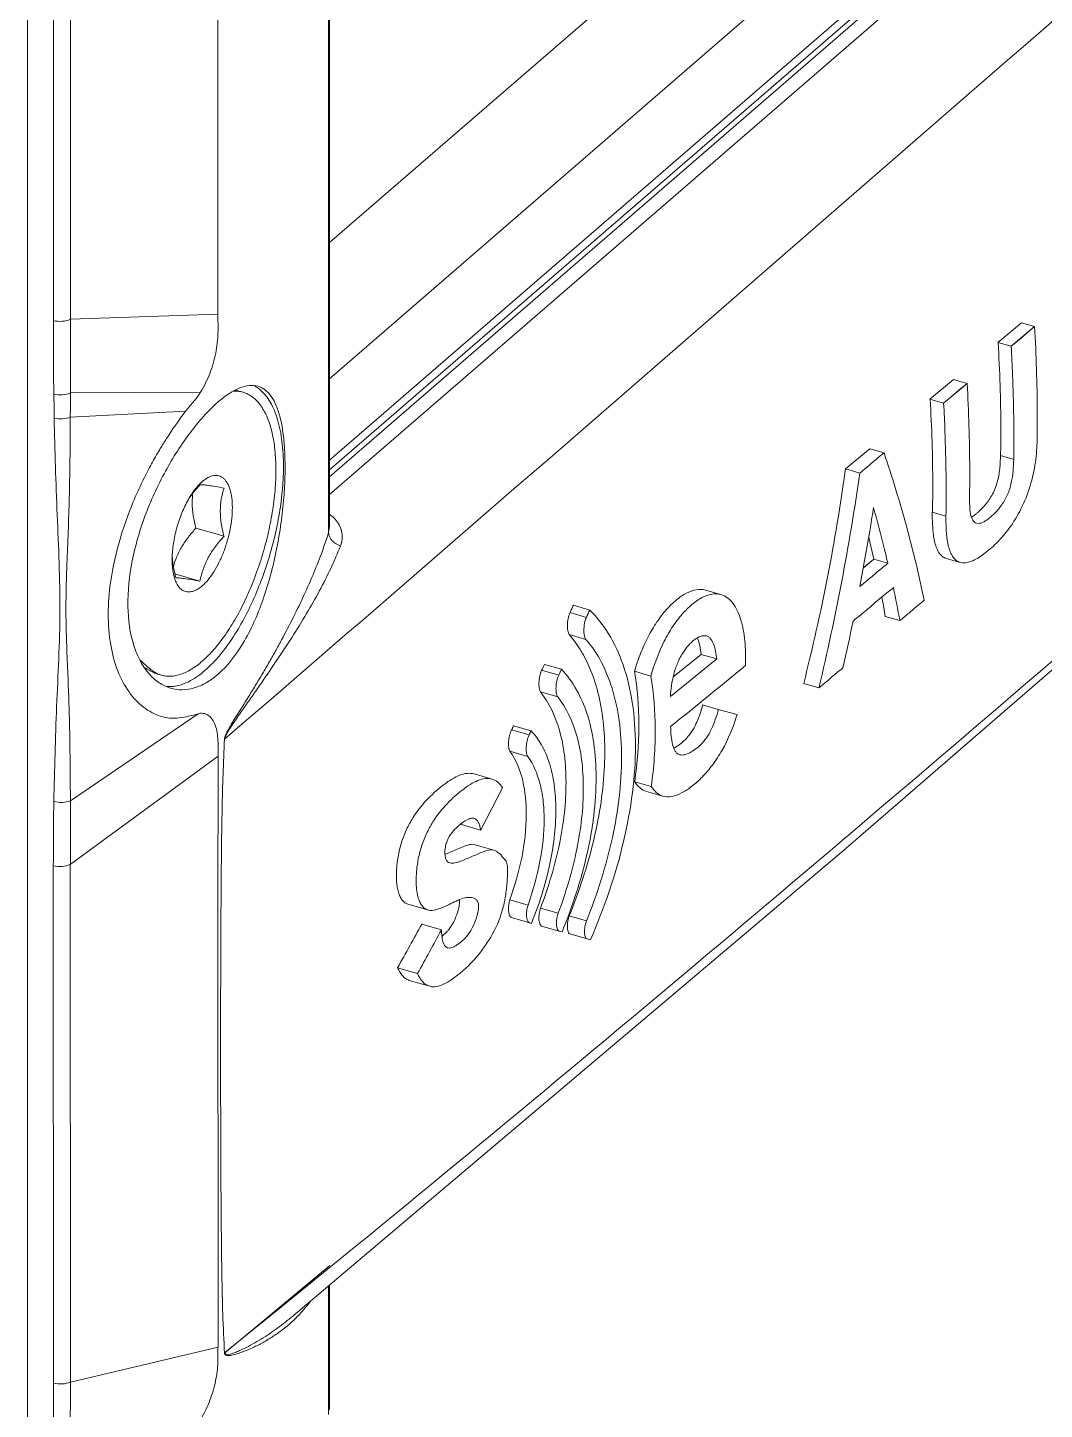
# Model space of a CAD drawing. Header units: millimetres. Extents: x 0 to 3564, y 0 to 2520.
# Drawn here: x 1932.26 to 1966.53, y 1942.42 to 1989.01 of the extents above; entities that cross this region are included whole.
import ezdxf

# ---------------------------------------------------------------- set-up
doc = ezdxf.new("R2010")
doc.units = ezdxf.units.MM
doc.layers.get('0').update_dxf_attribs({"lineweight": 13})

msp = doc.modelspace()

# ---------------------------------------------------------------- linework, layer by layer
for p, q in [((1933.127, 1979.136), (1933.126, 2070.501)), ((1933.7, 1979.179), (1933.701, 2070.544)), ((1932.259, 1934.099), (1932.259, 2070.065)), ((1938.676, 2069.657), (1938.673, 1979.356)), ((1942.406, 2064.351), (1942.405, 1971.985)), ((1942.438, 2064.53), (1942.437, 1972.196)), ((1942.437, 1977.175), (1992.305, 2020.363)), ((1994.926, 2019.886), (1942.437, 1974.428)), ((1942.437, 1974.097), (1995.168, 2019.763)), ((1994.952, 2019.348), (1942.437, 1973.868)), ((1942.437, 1973.266), (1995.484, 2019.207)), ((1942.437, 1981.763), (1985.568, 2019.116)), ((1938.673, 1979.356), (1933.7, 1979.179)), ((1933.7, 1976.695), (1933.7, 1979.179)), ((1964.968, 1978.398), (1965.761, 1979.063)), ((1965.417, 1978.268), (1966.206, 1978.935)), ((1965.761, 1979.063), (1966.206, 1978.935)), ((1964.968, 1978.398), (1965.417, 1978.269)), ((1962.676, 1976.485), (1963.474, 1977.149)), ((1963.138, 1976.352), (1963.931, 1977.017)), ((1963.474, 1977.149), (1963.931, 1977.017)), ((1933.7, 1976.695), (1938.087, 1976.718)), ((1939.522, 1976.719), (1939.392, 1976.757)), ((1933.697, 1975.881), (1937.581, 1976.075)), ((1962.676, 1976.485), (1963.138, 1976.352)), ((1959.832, 1974.134), (1960.656, 1974.813)), ((1960.656, 1974.813), (1961.131, 1974.676)), ((1965.053, 1974.581), (1965.5, 1974.452)), ((1959.832, 1974.134), (1960.313, 1973.995)), ((1938.145, 1973.706), (1938.051, 1973.618)), ((1962.757, 1972.669), (1963.218, 1972.536)), ((1938.879, 1971.862), (1937.933, 1972.135)), ((1942.437, 1972.196), (1942.405, 1971.985)), ((1960.781, 1971.087), (1960.612, 1971.816)), ((1960.431, 1970.801), (1960.781, 1971.087)), ((1960.437, 1970.799), (1960.786, 1971.086)), ((1960.781, 1971.087), (1961.256, 1970.95)), ((1963.224, 1971.116), (1963.692, 1970.981)), ((1938.067, 1970.347), (1937.224, 1970.591)), ((1955.632, 1969.896), (1955.113, 1970.046)), ((1950.656, 1969.535), (1951.211, 1969.375)), ((1961.17, 1969.157), (1961.108, 1969.525)), ((1951.095, 1969.127), (1950.543, 1969.286)), ((1961.169, 1969.157), (1961.659, 1969.016)), ((1950.517, 1968.546), (1951.08, 1968.383)), ((1955.493, 1967.727), (1953.93, 1966.453)), ((1954.019, 1967.121), (1954.964, 1967.879)), ((1954.025, 1967.12), (1954.97, 1967.878)), ((1955.493, 1967.727), (1954.964, 1967.879)), ((1936.768, 1967.178), (1936.638, 1967.215)), ((1949.585, 1967.347), (1950.162, 1967.18)), ((1950.256, 1967.375), (1949.682, 1967.541)), ((1950.162, 1967.18), (1950.256, 1967.375)), ((1953.267, 1967.149), (1952.715, 1967.308)), ((1958.423, 1966.898), (1958.933, 1966.751)), ((1949.547, 1966.614), (1950.13, 1966.446)), ((1933.699, 1962.944), (1938.004, 1965.878)), ((1955.009, 1966.177), (1955.542, 1966.024)), ((1955.542, 1966.024), (1956.175, 1965.851)), ((1948.572, 1965.333), (1949.166, 1965.162)), ((1949.233, 1965.298), (1948.636, 1965.47)), ((1933.695, 1960.794), (1938.681, 1964.444)), ((1948.513, 1964.611), (1949.118, 1964.436)), ((1947.924, 1963.668), (1947.309, 1963.846)), ((1952.723, 1963.586), (1953.283, 1963.424)), ((1948.266, 1963.384), (1947.544, 1961.985)), ((1953.125, 1963.257), (1953.676, 1963.098)), ((1933.699, 1960.792), (1933.699, 1962.944)), ((1946.889, 1962.138), (1946.884, 1962.179)), ((1946.889, 1962.138), (1947.526, 1961.954)), ((1947.544, 1961.985), (1947.526, 1961.954)), ((1947.971, 1961.28), (1947.342, 1961.462)), ((1933.128, 1943.301), (1933.124, 1960.749)), ((1933.708, 1943.342), (1933.695, 1960.794)), ((1945.079, 1959.453), (1945.746, 1959.26)), ((1948.513, 1959.599), (1949.128, 1959.422)), ((1949.527, 1959.236), (1949.547, 1959.321)), ((1949.547, 1959.321), (1950.145, 1959.148)), ((1948.567, 1959.004), (1949.178, 1958.828)), ((1948.636, 1958.985), (1948.567, 1959.004)), ((1949.246, 1958.809), (1949.177, 1958.828)), ((1950.494, 1958.977), (1950.517, 1959.062)), ((1950.517, 1959.062), (1951.1, 1958.894)), ((1946.209, 1958.591), (1945.544, 1958.783)), ((1950.179, 1958.547), (1949.585, 1958.718)), ((1950.274, 1958.52), (1950.179, 1958.547)), ((1950.537, 1958.451), (1951.118, 1958.283)), ((1951.234, 1958.251), (1951.118, 1958.283)), ((1944.73, 1957.311), (1945.405, 1957.116)), ((1945.155, 1956.875), (1945.812, 1956.686)), ((1938.672, 1955.797), (1938.672, 1955.172)), ((1938.673, 1955.798), (1938.674, 1955.117)), ((1938.764, 1955.676), (1938.765, 1955.797)), ((1938.764, 1955.117), (1938.764, 1955.676)), ((1938.765, 1955.117), (1938.765, 1955.797)), ((1938.672, 1955.172), (1938.673, 1955.116)), ((1942.45, 1947.271), (1938.899, 1944.319)), ((1942.485, 1947.237), (1940.832, 1945.89)), ((1942.405, 1942.242), (1942.405, 1946.587)), ((1942.437, 1946.614), (1942.437, 1942.42)), ((1940.832, 1945.89), (1939.55, 1944.849)), ((1941.139, 1945.517), (1941.139, 1945.516)), ((1939.55, 1944.849), (1938.899, 1944.323)), ((1938.678, 1944.52), (1933.708, 1943.342)), ((1933.696, 1940.633), (1933.701, 1943.345))]:
    msp.add_line(p, q)
for points in [[(1941.139, 1945.516), (1959.764, 1961.263), (1983.18, 1981.539)], [(1965.417, 1978.268), (1965.683, 1978.49), (1965.941, 1978.713), (1966.206, 1978.935)], [(1963.138, 1976.352), (1963.406, 1976.573), (1963.664, 1976.797), (1963.931, 1977.017)]]:
    msp.add_lwpolyline(points)
for centre, radius, start, end in [((1712.398, 1977.054), 221.302, 359.69628, 359.90705), ((1939.261, 1975.815), 0.941, 73.9237, 82.0258), ((1949.243, 1967.31), 14.593, 149.0273, 150.0021), ((1949.144, 1967.366), 14.479, 149.9978, 152.2207), ((1948.433, 1967.732), 13.679, 152.1863, 155.6434), ((1940.182, 1972.984), 2.375, 171.7871, 180.0186), ((1926.901, 1974.29), 14.038, 355.456, 356.8494), ((1940.407, 1971.563), 3.135, 147.8011, 149.3992), ((1940.396, 1971.287), 3.273, 143.6375, 145.2029), ((1930.393, 1974.371), 10.496, 352.2728, 353.4771), ((2042.286, 1967.017), 108.774, 177.73616, 178.02341), ((1940.335, 1971.068), 3.205, 177.996, 179.9756), ((1939.826, 1971.315), 2.696, 182.7691, 185.1945), ((1939.921, 1971.323), 2.791, 185.1885, 185.7299), ((1921, 1961.681), 41.316, 10.2261, 11.7986), ((1945.755, 1966.861), 15.583, 9.845, 10.9197), ((1828.409, 2026.953), 135.63, 334.76395, 334.87953), ((1885.287, 1984.375), 76.362, 347.17295, 348.38505), ((1937.028, 1968.08), 0.938, 245.8876, 253.8828), ((1416.732, 2626.46), 851.78, 309.100541, 309.3194), ((1901.648, 1988.994), 53.158, 333.3639, 333.5276), ((1953.296, 1966.134), 1.601, 305.4505, 312.8928), ((1953.314, 1966.112), 1.573, 312.9416, 320.6883), ((2547.415, 1955.611), 608.65, 179.668935, 179.801614), ((1665.263, 2110.771), 319.514, 331.25558, 331.55684), ((2767.837, 1954.849), 829.073, 179.801694, 179.934502), ((1937.935, 1948.938), 4.813, 316.4678, 322.9949)]:
    msp.add_arc(centre, radius, start, end)
for points, knots in [([(1938.897, 1965.019), (1949.971, 1974.561), (1971.734, 1993.592), (1993.679, 2012.412), (2004.458, 2021.797)], [0, 0, 0, 0, 0.505642, 1, 1, 1, 1]), ([(1995.702, 1993.083), (1991.349, 1989.142), (1982.588, 1981.338), (1969.33, 1969.799), (1955.993, 1958.399), (1947.008, 1950.93), (1942.485, 1947.237)], [0, 0, 0, 0, 0.250755, 0.501046, 0.750609, 1, 1, 1, 1]), ([(1995.201, 1990.119), (1995.201, 1987.961), (1995.025, 1983.53), (1994.294, 1976.781), (1993.099, 1969.853), (1991.463, 1962.868), (1989.414, 1955.951), (1986.989, 1949.227), (1984.23, 1942.814), (1981.189, 1936.827), (1977.918, 1931.371), (1974.476, 1926.544), (1970.923, 1922.427), (1967.318, 1919.092), (1963.715, 1916.595), (1960.167, 1914.981), (1957.226, 1914.408), (1955.015, 1914.467), (1953.965, 1914.658), (1953.457, 1914.791)], [0, 0, 0, 0, 0.069479, 0.142599, 0.218345, 0.295649, 0.373382, 0.450412, 0.525621, 0.597945, 0.66641, 0.73017, 0.788559, 0.84115, 0.887857, 0.929064, 0.965806, 0.983089, 1, 1, 1, 1]), ([(1997.729, 1989.812), (1997.717, 1986.823), (1997.366, 1980.662), (1996.008, 1971.311), (1993.84, 1961.796), (1990.929, 1952.418), (1987.368, 1943.472), (1983.269, 1935.241), (1979.423, 1929.042), (1976.162, 1924.676), (1973.728, 1921.813), (1971.265, 1919.303), (1968.79, 1917.166), (1966.323, 1915.419), (1963.881, 1914.075), (1961.482, 1913.148), (1959.14, 1912.648), (1956.877, 1912.585), (1954.714, 1912.967), (1952.679, 1913.791), (1950.796, 1915.046), (1949.079, 1916.712), (1947.541, 1918.771), (1946.188, 1921.205), (1945.03, 1923.994), (1944.073, 1927.117), (1943.59, 1929.326), (1943.38, 1930.478)], [0, 0, 0, 0, 0.076465, 0.157645, 0.241524, 0.325929, 0.408671, 0.487642, 0.560938, 0.594967, 0.627031, 0.657019, 0.684869, 0.710582, 0.734236, 0.756007, 0.776187, 0.795201, 0.813591, 0.831977, 0.850979, 0.871144, 0.892894, 0.916525, 0.942214, 0.97004, 1, 1, 1, 1]), ([(1953.46, 1914.787), (1953.965, 1914.642), (1955.009, 1914.427), (1957.209, 1914.318), (1960.144, 1914.83), (1963.693, 1916.38), (1967.298, 1918.819), (1970.91, 1922.102), (1974.474, 1926.173), (1977.93, 1930.962), (1981.219, 1936.387), (1984.281, 1942.352), (1987.063, 1948.751), (1989.513, 1955.469), (1991.589, 1962.388), (1993.253, 1969.382), (1994.475, 1976.328), (1995.233, 1983.099), (1995.427, 1987.548), (1995.436, 1989.717)], [0, 0, 0, 0, 0.016924, 0.034174, 0.070738, 0.111676, 0.158085, 0.210392, 0.268537, 0.332113, 0.400462, 0.472745, 0.547989, 0.62513, 0.703046, 0.780599, 0.856652, 0.930128, 1, 1, 1, 1]), ([(1938.087, 1976.718), (1938.21, 1976.913), (1938.418, 1977.343), (1938.615, 1978.022), (1938.689, 1978.705), (1938.674, 1979.145), (1938.674, 1979.356)], [0, 0, 0, 0, 0.253033, 0.518637, 0.769341, 1, 1, 1, 1]), ([(1933.125, 1979.136), (1933.223, 1979.111), (1933.42, 1979.098), (1933.615, 1979.138), (1933.7, 1979.179)], [0, 0, 0, 0, 0.517437, 1, 1, 1, 1]), ([(1933.141, 1976.653), (1933.137, 1976.86), (1933.127, 1977.688), (1933.125, 1978.516), (1933.125, 1979.136)], [0, 0, 0, 0, 0.250519, 1, 1, 1, 1]), ([(1966.289, 1975.118), (1966.293, 1975.434), (1966.3, 1976.706), (1966.26, 1977.979), (1966.206, 1978.935)], [0, 0, 0, 0, 0.247984, 1, 1, 1, 1]), ([(1965.058, 1974.579), (1965.064, 1974.894), (1965.076, 1976.167), (1965.034, 1977.441), (1964.974, 1978.397)], [0, 0, 0, 0, 0.247656, 1, 1, 1, 1]), ([(1965.417, 1978.269), (1965.435, 1977.948), (1965.496, 1976.677), (1965.513, 1975.404), (1965.5, 1974.452)], [0, 0, 0, 0, 0.252117, 1, 1, 1, 1]), ([(1964.012, 1973.201), (1964.017, 1973.517), (1964.023, 1974.789), (1963.984, 1976.062), (1963.931, 1977.018)], [0, 0, 0, 0, 0.24803, 1, 1, 1, 1]), ([(1933.152, 1975.846), (1933.151, 1975.913), (1933.147, 1976.047), (1933.15, 1976.249), (1933.148, 1976.451), (1933.139, 1976.586), (1933.138, 1976.653)], [0, 0, 0, 0, 0.250042, 0.498825, 0.74863, 1, 1, 1, 1]), ([(1933.141, 1976.653), (1933.235, 1976.63), (1933.427, 1976.618), (1933.616, 1976.657), (1933.7, 1976.695)], [0, 0, 0, 0, 0.513677, 1, 1, 1, 1]), ([(1937.581, 1976.075), (1937.663, 1976.182), (1937.844, 1976.386), (1938.013, 1976.601), (1938.087, 1976.718)], [0, 0, 0, 0, 0.494306, 1, 1, 1, 1]), ([(1938.145, 1967.649), (1938.286, 1967.771), (1938.563, 1968.054), (1938.944, 1968.551), (1939.305, 1969.132), (1939.638, 1969.783), (1939.933, 1970.489), (1940.184, 1971.231), (1940.384, 1971.991), (1940.529, 1972.749), (1940.614, 1973.488), (1940.637, 1974.188), (1940.599, 1974.832), (1940.5, 1975.404), (1940.342, 1975.892), (1940.156, 1976.231), (1939.979, 1976.442), (1939.838, 1976.566), (1939.686, 1976.661), (1939.577, 1976.703), (1939.522, 1976.719)], [0, 0, 0, 0, 0.055389, 0.117513, 0.185555, 0.258364, 0.334558, 0.412611, 0.49092, 0.567871, 0.641906, 0.711591, 0.77569, 0.833268, 0.883821, 0.927483, 0.94707, 0.965448, 0.982953, 1, 1, 1, 1]), ([(1940.027, 1976.922), (1939.933, 1976.949), (1939.719, 1976.963), (1939.385, 1976.868), (1939.028, 1976.671), (1938.795, 1976.49), (1938.675, 1976.386)], [0, 0, 0, 0, 0.193042, 0.415759, 0.683355, 1, 1, 1, 1]), ([(1939.392, 1976.747), (1939.325, 1976.756), (1939.255, 1976.759), (1939.186, 1976.754), (1939.185, 1976.754)], [0, 0, 0, 0, 0.2256042, 0.229394, 0.229394, 0.229394, 0.229394]), ([(1939.905, 1976.933), (1939.922, 1976.923), (1939.994, 1976.882), (1940.06, 1976.833), (1940.107, 1976.792)], [0, 0, 0, 0, 0.244986, 1, 1, 1, 1]), ([(1940.918, 1973.519), (1940.942, 1973.949), (1940.949, 1974.569), (1940.875, 1975.35), (1940.787, 1975.836), (1940.661, 1976.244), (1940.496, 1976.569), (1940.288, 1976.805), (1940.114, 1976.897), (1940.027, 1976.922)], [0, 0, 0, 0, 0.348889, 0.500493, 0.634048, 0.748625, 0.845063, 0.926571, 1, 1, 1, 1]), ([(1940.107, 1976.792), (1940.24, 1976.677), (1940.478, 1976.363), (1940.713, 1975.769), (1940.855, 1975.036), (1940.883, 1974.503), (1940.883, 1974.219)], [0, 0, 0, 0, 0.190928, 0.419831, 0.690629, 1, 1, 1, 1]), ([(1938.675, 1976.386), (1938.523, 1976.254), (1938.218, 1975.952), (1937.614, 1975.228), (1936.905, 1974.132), (1936.212, 1972.653), (1935.745, 1971.084), (1935.581, 1969.57), (1935.729, 1968.413), (1936.033, 1967.663), (1936.322, 1967.229), (1936.674, 1966.909), (1936.948, 1966.778), (1937.087, 1966.738)], [0, 0, 0, 0, 0.054654, 0.116543, 0.25651, 0.408306, 0.559667, 0.699644, 0.820195, 0.872192, 0.918792, 0.960861, 1, 1, 1, 1]), ([(1936.731, 1974.82), (1936.799, 1974.933), (1937.065, 1975.362), (1937.353, 1975.778), (1937.581, 1976.075)], [0, 0, 0, 0, 0.259348, 1, 1, 1, 1]), ([(1962.763, 1972.667), (1962.769, 1972.983), (1962.78, 1974.255), (1962.74, 1975.528), (1962.682, 1976.484)], [0, 0, 0, 0, 0.247754, 1, 1, 1, 1]), ([(1963.138, 1976.352), (1963.156, 1976.032), (1963.215, 1974.761), (1963.231, 1973.488), (1963.218, 1972.536)], [0, 0, 0, 0, 0.252061, 1, 1, 1, 1]), ([(1933.143, 1962.917), (1933.164, 1963.987), (1933.221, 1966.125), (1933.403, 1969.348), (1933.247, 1972.588), (1933.175, 1974.759), (1933.152, 1975.846)], [0, 0, 0, 0, 0.248199, 0.496083, 0.747923, 1, 1, 1, 1]), ([(1933.156, 1975.845), (1933.247, 1975.823), (1933.432, 1975.812), (1933.615, 1975.847), (1933.697, 1975.881)], [0, 0, 0, 0, 0.51182, 1, 1, 1, 1]), ([(1933.597, 1971.314), (1933.612, 1971.695), (1933.644, 1972.457), (1933.684, 1973.979), (1933.693, 1975.121), (1933.697, 1975.881)], [0, 0, 0, 0, 0.250283, 0.500895, 1, 1, 1, 1]), ([(1966.289, 1975.118), (1966.285, 1974.865), (1966.247, 1974.337), (1966.072, 1973.548), (1965.777, 1972.793), (1965.384, 1972.147), (1964.949, 1971.642), (1964.576, 1971.315), (1964.284, 1971.117), (1964.03, 1970.987), (1963.813, 1970.946), (1963.692, 1970.981)], [0, 0, 0, 0, 0.144121, 0.300103, 0.458536, 0.603367, 0.72832, 0.836456, 0.884738, 0.928278, 1, 1, 1, 1]), ([(1960.313, 1973.995), (1960.382, 1974.052), (1960.504, 1974.148), (1960.673, 1974.291), (1960.871, 1974.468), (1961.029, 1974.59), (1961.131, 1974.676)], [0, 0, 0, 0, 0.252038, 0.438543, 0.623127, 1, 1, 1, 1]), ([(1961.131, 1974.676), (1961.407, 1973.847), (1961.91, 1972.203), (1962.312, 1970.532), (1962.486, 1969.706)], [0, 0, 0, 0, 0.508788, 1, 1, 1, 1]), ([(1940.883, 1974.219), (1940.883, 1974.135), (1940.878, 1973.787), (1940.851, 1973.441), (1940.821, 1973.179)], [0, 0, 0, 0, 0.241217, 1, 1, 1, 1]), ([(1964.252, 1972.306), (1964.282, 1972.297), (1964.35, 1972.293), (1964.453, 1972.324), (1964.559, 1972.383), (1964.706, 1972.494), (1964.896, 1972.668), (1965.117, 1972.932), (1965.311, 1973.269), (1965.428, 1973.663), (1965.485, 1974.063), (1965.498, 1974.325), (1965.5, 1974.452)], [0, 0, 0, 0, 0.034637, 0.07363, 0.118514, 0.168485, 0.278857, 0.404362, 0.550487, 0.708453, 0.858915, 1, 1, 1, 1]), ([(1964.517, 1972.892), (1964.608, 1972.998), (1964.737, 1973.176), (1964.87, 1973.447), (1964.946, 1973.676), (1964.998, 1973.91), (1965.032, 1974.139), (1965.051, 1974.362), (1965.051, 1974.509), (1965.053, 1974.581)], [0, 0, 0, 0, 0.230809, 0.36179, 0.497358, 0.630103, 0.757695, 0.880683, 1, 1, 1, 1]), ([(1939.16, 1972.828), (1939.16, 1972.936), (1939.149, 1973.141), (1939.094, 1973.421), (1939.016, 1973.619), (1938.933, 1973.743), (1938.866, 1973.814), (1938.791, 1973.867), (1938.709, 1973.902), (1938.622, 1973.917), (1938.53, 1973.912), (1938.436, 1973.888), (1938.3, 1973.828), (1938.205, 1973.759), (1938.145, 1973.706)], [0, 0, 0, 0, 0.176286, 0.330449, 0.460858, 0.517768, 0.569981, 0.618683, 0.665488, 0.712273, 0.760915, 0.81303, 0.86984, 1, 1, 1, 1]), ([(1958.423, 1966.898), (1958.717, 1968.088), (1959.263, 1970.486), (1959.659, 1972.914), (1959.832, 1974.134)], [0, 0, 0, 0, 0.498625, 1, 1, 1, 1]), ([(1958.933, 1966.751), (1959.218, 1967.944), (1959.732, 1970.35), (1960.139, 1972.775), (1960.313, 1973.995)], [0, 0, 0, 0, 0.498856, 1, 1, 1, 1]), ([(1935.052, 1970.304), (1935.125, 1970.825), (1935.367, 1971.873), (1935.747, 1972.877), (1935.971, 1973.373)], [0, 0, 0, 0, 0.491388, 1, 1, 1, 1]), ([(1938.051, 1973.618), (1937.997, 1973.563), (1937.892, 1973.439), (1937.8, 1973.305), (1937.754, 1973.233)], [0, 0, 0, 0, 0.475902, 1, 1, 1, 1]), ([(1938.067, 1973.595), (1938.04, 1973.565), (1937.933, 1973.447), (1937.832, 1973.324), (1937.761, 1973.228)], [0, 0, 0, 0, 0.251913, 1, 1, 1, 1]), ([(1938.879, 1973.486), (1938.782, 1973.505), (1938.605, 1973.537), (1938.371, 1973.575), (1938.198, 1973.595), (1938.104, 1973.598), (1938.067, 1973.595)], [0, 0, 0, 0, 0.362375, 0.657213, 0.867114, 1, 1, 1, 1]), ([(1938.879, 1973.486), (1938.841, 1973.363), (1938.776, 1973.108), (1938.754, 1972.844), (1938.754, 1972.71)], [0, 0, 0, 0, 0.489925, 1, 1, 1, 1]), ([(1937.709, 1973.159), (1937.623, 1973.014), (1937.469, 1972.703), (1937.294, 1972.208), (1937.176, 1971.695), (1937.138, 1971.349), (1937.132, 1971.18)], [0, 0, 0, 0, 0.242183, 0.499273, 0.75672, 1, 1, 1, 1]), ([(1937.808, 1972.983), (1937.808, 1972.843), (1937.833, 1972.556), (1937.896, 1972.276), (1937.933, 1972.135)], [0, 0, 0, 0, 0.490548, 1, 1, 1, 1]), ([(1938.145, 1970.191), (1938.217, 1970.253), (1938.357, 1970.402), (1938.544, 1970.667), (1938.717, 1970.98), (1938.869, 1971.329), (1938.994, 1971.701), (1939.087, 1972.083), (1939.145, 1972.459), (1939.16, 1972.707), (1939.16, 1972.828)], [0, 0, 0, 0, 0.09859, 0.211371, 0.335842, 0.468575, 0.605586, 0.742619, 0.875421, 1, 1, 1, 1]), ([(1940.794, 1972.96), (1940.717, 1972.395), (1940.476, 1971.276), (1939.905, 1969.711), (1939.272, 1968.543), (1938.692, 1967.78), (1938.388, 1967.467), (1938.233, 1967.334)], [0, 0, 0, 0, 0.271935, 0.543862, 0.792662, 0.902454, 1, 1, 1, 1]), ([(1938.675, 1967.206), (1939.012, 1967.498), (1939.615, 1968.3), (1940.247, 1969.748), (1940.685, 1971.416), (1940.849, 1972.589), (1940.895, 1973.178)], [0, 0, 0, 0, 0.206076, 0.454189, 0.727184, 1, 1, 1, 1]), ([(1960.776, 1972.832), (1960.741, 1972.609), (1960.6, 1971.719), (1960.441, 1970.832), (1960.315, 1970.169)], [0, 0, 0, 0, 0.250378, 1, 1, 1, 1]), ([(1961.256, 1970.95), (1961.22, 1971.106), (1961.07, 1971.736), (1960.906, 1972.363), (1960.776, 1972.832)], [0, 0, 0, 0, 0.247727, 1, 1, 1, 1]), ([(1964.012, 1973.201), (1964.011, 1973.099), (1964.012, 1972.903), (1964.032, 1972.666), (1964.073, 1972.503), (1964.115, 1972.407), (1964.176, 1972.338), (1964.227, 1972.313), (1964.252, 1972.306)], [0, 0, 0, 0, 0.315036, 0.600503, 0.724285, 0.83021, 0.919402, 1, 1, 1, 1]), ([(1964.215, 1972.601), (1964.24, 1972.621), (1964.347, 1972.712), (1964.446, 1972.812), (1964.517, 1972.892)], [0, 0, 0, 0, 0.234992, 1, 1, 1, 1]), ([(1938.754, 1972.71), (1938.754, 1972.57), (1938.779, 1972.283), (1938.842, 1972.003), (1938.879, 1971.862)], [0, 0, 0, 0, 0.49054, 1, 1, 1, 1]), ([(1942.438, 1972.602), (1942.459, 1972.586), (1942.538, 1972.524), (1942.611, 1972.453), (1942.659, 1972.395)], [0, 0, 0, 0, 0.260764, 1, 1, 1, 1]), ([(1942.659, 1972.395), (1942.757, 1972.277), (1942.898, 1971.995), (1942.862, 1971.679), (1942.807, 1971.544)], [0, 0, 0, 0, 0.512534, 1, 1, 1, 1]), ([(1963.224, 1971.116), (1963.179, 1971.129), (1963.089, 1971.174), (1962.983, 1971.293), (1962.901, 1971.452), (1962.838, 1971.647), (1962.795, 1971.871), (1962.763, 1972.215), (1962.754, 1972.484), (1962.757, 1972.669)], [0, 0, 0, 0, 0.081705, 0.171461, 0.27508, 0.394236, 0.5284, 0.675702, 1, 1, 1, 1]), ([(1963.692, 1970.981), (1963.647, 1970.994), (1963.557, 1971.039), (1963.449, 1971.159), (1963.365, 1971.318), (1963.274, 1971.593), (1963.221, 1972.006), (1963.216, 1972.352), (1963.218, 1972.536)], [0, 0, 0, 0, 0.082161, 0.172431, 0.276488, 0.395872, 0.677288, 1, 1, 1, 1]), ([(1964.079, 1972.504), (1964.09, 1972.511), (1964.137, 1972.541), (1964.182, 1972.574), (1964.215, 1972.601)], [0, 0, 0, 0, 0.239317, 1, 1, 1, 1]), ([(1937.933, 1972.135), (1937.844, 1972.039), (1937.673, 1971.841), (1937.453, 1971.522), (1937.283, 1971.185), (1937.204, 1970.95), (1937.172, 1970.832)], [0, 0, 0, 0, 0.259382, 0.513344, 0.760181, 1, 1, 1, 1]), ([(1938.067, 1970.347), (1938.096, 1970.483), (1938.149, 1970.686), (1938.251, 1970.949), (1938.378, 1971.211), (1938.581, 1971.523), (1938.776, 1971.751), (1938.879, 1971.862)], [0, 0, 0, 0, 0.238591, 0.360572, 0.484671, 0.738997, 1, 1, 1, 1]), ([(1942.405, 1971.985), (1942.388, 1971.932), (1942.318, 1971.716), (1942.243, 1971.503), (1942.184, 1971.342)], [0, 0, 0, 0, 0.245476, 1, 1, 1, 1]), ([(1942.405, 1971.985), (1942.407, 1971.881), (1942.512, 1971.673), (1942.705, 1971.571), (1942.807, 1971.544)], [0, 0, 0, 0, 0.497601, 1, 1, 1, 1]), ([(1942.807, 1971.544), (1942.708, 1971.292), (1942.487, 1970.78), (1942.102, 1970.017), (1941.659, 1969.239), (1941.169, 1968.448), (1940.731, 1967.783), (1940.364, 1967.242), (1940.078, 1966.828), (1939.835, 1966.48), (1939.637, 1966.197), (1939.485, 1965.981), (1939.332, 1965.762), (1939.204, 1965.576), (1939.102, 1965.422), (1939.025, 1965.3), (1938.962, 1965.192), (1938.918, 1965.097), (1938.9, 1965.044), (1938.897, 1965.016)], [0, 0, 0, 0, 0.10664, 0.218885, 0.336273, 0.458286, 0.584621, 0.649409, 0.715327, 0.782471, 0.816561, 0.851056, 0.886049, 0.921745, 0.940007, 0.958738, 0.978333, 0.988986, 1, 1, 1, 1]), ([(1937.13, 1971.07), (1937.13, 1970.955), (1937.142, 1970.742), (1937.185, 1970.531), (1937.215, 1970.437)], [0, 0, 0, 0, 0.535787, 1, 1, 1, 1]), ([(1937.255, 1970.456), (1937.242, 1970.505), (1937.194, 1970.699), (1937.158, 1970.896), (1937.143, 1971.044)], [0, 0, 0, 0, 0.254105, 1, 1, 1, 1]), ([(1938.897, 1965.016), (1938.895, 1965.065), (1938.931, 1965.158), (1938.992, 1965.284), (1939.058, 1965.402), (1939.146, 1965.552), (1939.257, 1965.733), (1939.39, 1965.946), (1939.521, 1966.155), (1939.692, 1966.43), (1939.901, 1966.77), (1940.145, 1967.175), (1940.379, 1967.575), (1940.604, 1967.972), (1940.889, 1968.492), (1941.222, 1969.13), (1941.584, 1969.884), (1941.906, 1970.618), (1942.097, 1971.103), (1942.184, 1971.342)], [0, 0, 0, 0, 0.020492, 0.040226, 0.059057, 0.077384, 0.113152, 0.148182, 0.182708, 0.216837, 0.284102, 0.350187, 0.41516, 0.479034, 0.541797, 0.663865, 0.781094, 0.893215, 1, 1, 1, 1]), ([(1960.315, 1970.169), (1960.394, 1970.234), (1960.535, 1970.344), (1960.729, 1970.508), (1960.956, 1970.712), (1961.138, 1970.852), (1961.256, 1970.95)], [0, 0, 0, 0, 0.252112, 0.438587, 0.623046, 1, 1, 1, 1]), ([(1933.699, 1962.944), (1933.697, 1963.592), (1933.69, 1964.561), (1933.665, 1965.852), (1933.619, 1967.149), (1933.555, 1968.454), (1933.546, 1969.772), (1933.565, 1970.436), (1933.577, 1970.769)], [0, 0, 0, 0, 0.248111, 0.371538, 0.495066, 0.745367, 0.872239, 1, 1, 1, 1]), ([(1937.255, 1970.456), (1937.292, 1970.459), (1937.386, 1970.456), (1937.559, 1970.436), (1937.793, 1970.398), (1937.97, 1970.366), (1938.067, 1970.347)], [0, 0, 0, 0, 0.132885, 0.342787, 0.637625, 1, 1, 1, 1]), ([(1938.004, 1965.878), (1937.898, 1965.849), (1937.688, 1965.79), (1937.369, 1965.725), (1937.046, 1965.718), (1936.734, 1965.787), (1936.437, 1965.913), (1936.055, 1966.161), (1935.63, 1966.618), (1935.256, 1967.342), (1934.938, 1968.582), (1934.955, 1969.609), (1935.052, 1970.304)], [0, 0, 0, 0, 0.050778, 0.101473, 0.150737, 0.199342, 0.248672, 0.299702, 0.409482, 0.533551, 0.674157, 1, 1, 1, 1]), ([(1937.215, 1970.437), (1937.234, 1970.38), (1937.276, 1970.276), (1937.362, 1970.142), (1937.466, 1970.045), (1937.588, 1969.989), (1937.722, 1969.978), (1937.863, 1970.01), (1938.008, 1970.082), (1938.099, 1970.151), (1938.145, 1970.191)], [0, 0, 0, 0, 0.147639, 0.276665, 0.390709, 0.496421, 0.602751, 0.718439, 0.849813, 1, 1, 1, 1]), ([(1952.715, 1967.308), (1952.774, 1967.513), (1952.912, 1967.91), (1953.166, 1968.467), (1953.453, 1968.964), (1953.771, 1969.381), (1954.105, 1969.71), (1954.442, 1969.948), (1954.782, 1970.08), (1955.013, 1970.075), (1955.114, 1970.046)], [0, 0, 0, 0, 0.163788, 0.322366, 0.470204, 0.604208, 0.723979, 0.829147, 0.919833, 1, 1, 1, 1]), ([(1961.443, 1970.129), (1961.329, 1970.034), (1961.125, 1969.875), (1960.845, 1969.639), (1960.517, 1969.345), (1960.256, 1969.143), (1960.085, 1969.001)], [0, 0, 0, 0, 0.252057, 0.438601, 0.62308, 1, 1, 1, 1]), ([(1950.543, 1969.286), (1950.552, 1969.307), (1950.572, 1969.348), (1950.603, 1969.409), (1950.631, 1969.472), (1950.646, 1969.514), (1950.656, 1969.535)], [0, 0, 0, 0, 0.250866, 0.502382, 0.7517, 1, 1, 1, 1]), ([(1953.267, 1967.149), (1953.382, 1967.551), (1953.598, 1968.127), (1953.989, 1968.809), (1954.302, 1969.227), (1954.633, 1969.557), (1954.967, 1969.796), (1955.303, 1969.931), (1955.533, 1969.925), (1955.632, 1969.896)], [0, 0, 0, 0, 0.322649, 0.470817, 0.605251, 0.724832, 0.82995, 0.920336, 1, 1, 1, 1]), ([(1955.632, 1969.896), (1955.707, 1969.874), (1955.858, 1969.798), (1956.042, 1969.609), (1956.19, 1969.357), (1956.35, 1968.935), (1956.459, 1968.306), (1956.467, 1967.78), (1956.456, 1967.501)], [0, 0, 0, 0, 0.088014, 0.183896, 0.291789, 0.412487, 0.687861, 1, 1, 1, 1]), ([(1962.485, 1969.706), (1962.416, 1969.648), (1962.293, 1969.55), (1962.122, 1969.406), (1961.922, 1969.227), (1961.763, 1969.103), (1961.659, 1969.016)], [0, 0, 0, 0, 0.251806, 0.438454, 0.623326, 1, 1, 1, 1]), ([(1950.517, 1968.546), (1950.503, 1968.562), (1950.487, 1968.611), (1950.464, 1968.686), (1950.456, 1968.778), (1950.454, 1968.911), (1950.473, 1969.085), (1950.512, 1969.222), (1950.543, 1969.286)], [0, 0, 0, 0, 0.084551, 0.19335, 0.314016, 0.443811, 0.720243, 1, 1, 1, 1]), ([(1951.095, 1969.127), (1951.083, 1969.102), (1951.043, 1968.998), (1951.023, 1968.886), (1951.016, 1968.802)], [0, 0, 0, 0, 0.244723, 1, 1, 1, 1]), ([(1951.211, 1969.375), (1951.455, 1969.136), (1951.904, 1968.554), (1952.388, 1967.489), (1952.687, 1966.211), (1952.782, 1964.76), (1952.676, 1963.185), (1952.262, 1960.965), (1951.694, 1959.322), (1951.234, 1958.251)], [0, 0, 0, 0, 0.087551, 0.186202, 0.297676, 0.422085, 0.557467, 0.701223, 1, 1, 1, 1]), ([(1951.016, 1968.802), (1951.009, 1968.722), (1951.008, 1968.605), (1951.035, 1968.465), (1951.061, 1968.405), (1951.08, 1968.383)], [0, 0, 0, 0, 0.559178, 0.801712, 1, 1, 1, 1]), ([(1950.993, 1967.862), (1950.958, 1967.925), (1950.817, 1968.165), (1950.652, 1968.391), (1950.517, 1968.546)], [0, 0, 0, 0, 0.260504, 1, 1, 1, 1]), ([(1951.099, 1958.894), (1951.462, 1959.805), (1952.04, 1961.617), (1952.335, 1963.921), (1952.232, 1965.619), (1951.943, 1966.992), (1951.488, 1967.915), (1951.08, 1968.383)], [0, 0, 0, 0, 0.297487, 0.574568, 0.699024, 0.81144, 1, 1, 1, 1]), ([(1955.147, 1968.5), (1955.012, 1968.539), (1954.762, 1968.415), (1954.523, 1968.177), (1954.326, 1967.908), (1954.157, 1967.582), (1954.031, 1967.214), (1953.954, 1966.833), (1953.932, 1966.578), (1953.93, 1966.453)], [0, 0, 0, 0, 0.163244, 0.274198, 0.403069, 0.547438, 0.701563, 0.855127, 1, 1, 1, 1]), ([(1954.965, 1967.879), (1954.951, 1967.978), (1954.928, 1968.168), (1954.871, 1968.352), (1954.833, 1968.435)], [0, 0, 0, 0, 0.524368, 1, 1, 1, 1]), ([(1955.493, 1967.727), (1955.481, 1967.814), (1955.454, 1967.981), (1955.402, 1968.18), (1955.342, 1968.319), (1955.29, 1968.403), (1955.225, 1968.468), (1955.173, 1968.493), (1955.147, 1968.5)], [0, 0, 0, 0, 0.298287, 0.572468, 0.69606, 0.808038, 0.907889, 1, 1, 1, 1]), ([(1936.038, 1967.694), (1936.131, 1967.613), (1936.223, 1967.532), (1936.316, 1967.452), (1936.336, 1967.434), (1936.357, 1967.416), (1936.378, 1967.398), (1936.383, 1967.393), (1936.389, 1967.388), (1936.395, 1967.383), (1936.414, 1967.366), (1936.491, 1967.304), (1936.577, 1967.253), (1936.645, 1967.223), (1936.646, 1967.222), (1936.648, 1967.222), (1936.649, 1967.221)], [-1.590172, -1.590172, -1.590172, -1.590172, -0.352048, -0.352048, -0.352048, -0.075454, -0.075454, -0.075454, 0, 0, 0, 0.257186, 1, 1, 1, 1.015978, 1.015978, 1.015978, 1.015978]), ([(1950.517, 1959.062), (1950.838, 1959.867), (1951.377, 1961.473), (1951.712, 1963.525), (1951.724, 1965.078), (1951.581, 1966.403), (1951.287, 1967.334), (1950.993, 1967.862)], [0, 0, 0, 0, 0.286923, 0.558936, 0.684194, 0.800024, 1, 1, 1, 1]), ([(1936.638, 1967.215), (1936.621, 1967.22), (1936.552, 1967.243), (1936.485, 1967.273), (1936.438, 1967.299), (1936.435, 1967.301), (1936.432, 1967.303), (1936.429, 1967.305), (1936.417, 1967.311), (1936.405, 1967.318), (1936.393, 1967.325), (1936.324, 1967.364), (1936.255, 1967.403), (1936.186, 1967.442)], [0, 0, 0, 0, 0.248517, 1, 1, 1, 1.048294, 1.048294, 1.048294, 1.237527, 1.237527, 1.237527, 2.328417, 2.328417, 2.328417, 2.328417]), ([(1936.768, 1967.178), (1936.818, 1967.163), (1936.924, 1967.143), (1937.147, 1967.136), (1937.379, 1967.186), (1937.607, 1967.281), (1937.855, 1967.417), (1938.031, 1967.55), (1938.145, 1967.649)], [0, 0, 0, 0, 0.104628, 0.211655, 0.440749, 0.566666, 0.701517, 1, 1, 1, 1]), ([(1937.087, 1966.738), (1937.211, 1966.702), (1937.479, 1966.666), (1937.891, 1966.733), (1938.301, 1966.916), (1938.552, 1967.1), (1938.675, 1967.206)], [0, 0, 0, 0, 0.226251, 0.46152, 0.717101, 1, 1, 1, 1]), ([(1938.233, 1967.334), (1938.178, 1967.285), (1937.968, 1967.115), (1937.734, 1966.971), (1937.551, 1966.898)], [0, 0, 0, 0, 0.272758, 1, 1, 1, 1]), ([(1949.547, 1966.614), (1949.534, 1966.63), (1949.521, 1966.679), (1949.5, 1966.754), (1949.495, 1966.845), (1949.495, 1966.942), (1949.505, 1967.043), (1949.521, 1967.147), (1949.553, 1967.247), (1949.57, 1967.316), (1949.585, 1967.347)], [0, 0, 0, 0, 0.084984, 0.1938, 0.314518, 0.444278, 0.580367, 0.720792, 0.862782, 1, 1, 1, 1]), ([(1949.682, 1967.541), (1949.666, 1967.509), (1949.646, 1967.438), (1949.602, 1967.38), (1949.585, 1967.347)], [0, 0, 0, 0, 0.494312, 1, 1, 1, 1]), ([(1950.256, 1967.375), (1950.652, 1966.965), (1951.097, 1966.12), (1951.377, 1964.85), (1951.477, 1963.254), (1951.187, 1961.081), (1950.625, 1959.376), (1950.274, 1958.52)], [0, 0, 0, 0, 0.184679, 0.296368, 0.421088, 0.700478, 1, 1, 1, 1]), ([(1952.723, 1963.586), (1952.812, 1964.23), (1952.919, 1965.474), (1952.815, 1966.722), (1952.715, 1967.308)], [0, 0, 0, 0, 0.522165, 1, 1, 1, 1]), ([(1959.743, 1967.422), (1959.675, 1967.366), (1959.553, 1967.271), (1959.386, 1967.131), (1959.191, 1966.955), (1959.034, 1966.835), (1958.933, 1966.751)], [0, 0, 0, 0, 0.252224, 0.438668, 0.622943, 1, 1, 1, 1]), ([(1937.551, 1966.898), (1937.501, 1966.877), (1937.313, 1966.811), (1937.108, 1966.783), (1936.962, 1966.795)], [0, 0, 0, 0, 0.268569, 1, 1, 1, 1]), ([(1950.13, 1966.446), (1950.116, 1966.463), (1950.095, 1966.51), (1950.071, 1966.621), (1950.069, 1966.712), (1950.071, 1966.775)], [0, 0, 0, 0, 0.200651, 0.443345, 1, 1, 1, 1]), ([(1950.071, 1966.775), (1950.074, 1966.844), (1950.091, 1966.982), (1950.131, 1967.118), (1950.161, 1967.181)], [0, 0, 0, 0, 0.49633, 1, 1, 1, 1]), ([(1953.283, 1963.424), (1953.371, 1964.069), (1953.462, 1965.315), (1953.368, 1966.563), (1953.267, 1967.149)], [0, 0, 0, 0, 0.522664, 1, 1, 1, 1]), ([(1949.547, 1959.321), (1949.811, 1960.022), (1950.139, 1961.086), (1950.367, 1962.516), (1950.427, 1963.528), (1950.376, 1964.466), (1950.173, 1965.524), (1949.844, 1966.239), (1949.547, 1966.614)], [0, 0, 0, 0, 0.29677, 0.43909, 0.573552, 0.69784, 0.810433, 1, 1, 1, 1]), ([(1950.144, 1959.148), (1950.407, 1959.85), (1950.822, 1961.241), (1951.031, 1963.001), (1950.957, 1964.299), (1950.751, 1965.355), (1950.426, 1966.071), (1950.13, 1966.446)], [0, 0, 0, 0, 0.296932, 0.573499, 0.697917, 0.810652, 1, 1, 1, 1]), ([(1938.004, 1965.878), (1938.06, 1965.893), (1938.176, 1965.904), (1938.341, 1965.842), (1938.472, 1965.716), (1938.62, 1965.458), (1938.685, 1965.013), (1938.686, 1964.644), (1938.686, 1964.442)], [0, 0, 0, 0, 0.095585, 0.184719, 0.279835, 0.389298, 0.668218, 1, 1, 1, 1]), ([(1956.175, 1965.851), (1956.049, 1965.433), (1955.808, 1964.838), (1955.364, 1964.156), (1955.02, 1963.749), (1954.671, 1963.433), (1954.33, 1963.204), (1953.998, 1963.069), (1953.772, 1963.07), (1953.676, 1963.098)], [0, 0, 0, 0, 0.330236, 0.480413, 0.614513, 0.732569, 0.836063, 0.924281, 1, 1, 1, 1]), ([(1955.542, 1966.024), (1955.52, 1965.906), (1955.445, 1965.679), (1955.316, 1965.355), (1955.156, 1965.069), (1954.971, 1964.844), (1954.778, 1964.679), (1954.592, 1964.561), (1954.413, 1964.488), (1954.288, 1964.48), (1954.235, 1964.495)], [0, 0, 0, 0, 0.165799, 0.330433, 0.484413, 0.618194, 0.733036, 0.834457, 0.923326, 1, 1, 1, 1]), ([(1954.531, 1965.116), (1954.649, 1965.26), (1954.84, 1965.606), (1954.971, 1965.977), (1955.009, 1966.177)], [0, 0, 0, 0, 0.478938, 1, 1, 1, 1]), ([(1948.513, 1964.611), (1948.5, 1964.628), (1948.486, 1964.675), (1948.474, 1964.752), (1948.466, 1964.841), (1948.472, 1964.971), (1948.498, 1965.139), (1948.54, 1965.272), (1948.572, 1965.333)], [0, 0, 0, 0, 0.086929, 0.193655, 0.314922, 0.444363, 0.719659, 1, 1, 1, 1]), ([(1948.572, 1965.333), (1948.578, 1965.345), (1948.589, 1965.367), (1948.608, 1965.4), (1948.624, 1965.435), (1948.631, 1965.459), (1948.636, 1965.47)], [0, 0, 0, 0, 0.25133, 0.504214, 0.753016, 1, 1, 1, 1]), ([(1954.235, 1964.495), (1954.207, 1964.504), (1954.15, 1964.534), (1954.085, 1964.612), (1954.036, 1964.715), (1953.985, 1964.886), (1953.949, 1965.133), (1953.938, 1965.337), (1953.935, 1965.444)], [0, 0, 0, 0, 0.084551, 0.178703, 0.288071, 0.411618, 0.691067, 1, 1, 1, 1]), ([(1938.801, 1961.889), (1938.805, 1962.147), (1938.823, 1963.19), (1938.853, 1964.232), (1938.897, 1965.016)], [0, 0, 0, 0, 0.247219, 1, 1, 1, 1]), ([(1949.069, 1964.763), (1949.073, 1964.831), (1949.093, 1964.968), (1949.134, 1965.1), (1949.165, 1965.162)], [0, 0, 0, 0, 0.49633, 1, 1, 1, 1]), ([(1949.233, 1965.298), (1949.367, 1965.158), (1949.614, 1964.817), (1949.873, 1964.198), (1950.032, 1963.456), (1950.102, 1962.288), (1949.898, 1960.694), (1949.498, 1959.439), (1949.246, 1958.809)], [0, 0, 0, 0, 0.085992, 0.183776, 0.295109, 0.419806, 0.699952, 1, 1, 1, 1]), ([(1938.681, 1964.444), (1938.677, 1962.282), (1938.671, 1959.399), (1938.672, 1956.517), (1938.672, 1955.797)], [0, 0, 0, 0, 0.750138, 1, 1, 1, 1]), ([(1948.513, 1959.599), (1948.841, 1960.526), (1949.237, 1962.198), (1948.94, 1964.021), (1948.513, 1964.611)], [0, 0, 0, 0, 0.574561, 1, 1, 1, 1]), ([(1949.118, 1964.436), (1949.105, 1964.454), (1949.085, 1964.501), (1949.064, 1964.611), (1949.065, 1964.701), (1949.069, 1964.763)], [0, 0, 0, 0, 0.200927, 0.443561, 1, 1, 1, 1]), ([(1949.128, 1959.422), (1949.297, 1959.904), (1949.563, 1960.859), (1949.695, 1962.061), (1949.648, 1962.948), (1949.517, 1963.674), (1949.31, 1964.171), (1949.118, 1964.436)], [0, 0, 0, 0, 0.296403, 0.572481, 0.696909, 0.809872, 1, 1, 1, 1]), ([(1954.039, 1964.717), (1954.054, 1964.725), (1954.118, 1964.758), (1954.179, 1964.798), (1954.224, 1964.83)], [0, 0, 0, 0, 0.239128, 1, 1, 1, 1]), ([(1947.309, 1963.846), (1947.233, 1963.868), (1947.063, 1963.879), (1946.808, 1963.809), (1946.55, 1963.674), (1946.194, 1963.426), (1945.74, 1963.028), (1945.327, 1962.524), (1945.046, 1962.02), (1944.867, 1961.583), (1944.746, 1961.121), (1944.692, 1960.665), (1944.681, 1960.245), (1944.73, 1959.927), (1944.808, 1959.718), (1944.879, 1959.594), (1944.968, 1959.5), (1945.042, 1959.464), (1945.079, 1959.453)], [0, 0, 0, 0, 0.040719, 0.085419, 0.135479, 0.190104, 0.309518, 0.446547, 0.524246, 0.606704, 0.690052, 0.76968, 0.843373, 0.906904, 0.934193, 0.958526, 0.98013, 1, 1, 1, 1]), ([(1945.746, 1959.26), (1945.71, 1959.271), (1945.637, 1959.307), (1945.549, 1959.401), (1945.479, 1959.524), (1945.401, 1959.734), (1945.362, 1959.979), (1945.355, 1960.245), (1945.365, 1960.542), (1945.408, 1960.929), (1945.523, 1961.392), (1945.695, 1961.831), (1945.968, 1962.337), (1946.373, 1962.844), (1946.821, 1963.245), (1947.172, 1963.495), (1947.427, 1963.631), (1947.68, 1963.701), (1947.849, 1963.69), (1947.924, 1963.668)], [0, 0, 0, 0, 0.019668, 0.041165, 0.065489, 0.092845, 0.156649, 0.192765, 0.230745, 0.310761, 0.394389, 0.477008, 0.554746, 0.691557, 0.810616, 0.86504, 0.914893, 0.959399, 1, 1, 1, 1]), ([(1947.924, 1963.668), (1947.992, 1963.649), (1948.131, 1963.577), (1948.227, 1963.455), (1948.266, 1963.384)], [0, 0, 0, 0, 0.468714, 1, 1, 1, 1]), ([(1953.125, 1963.257), (1953.045, 1963.28), (1952.886, 1963.368), (1952.772, 1963.507), (1952.723, 1963.586)], [0, 0, 0, 0, 0.4728, 1, 1, 1, 1]), ([(1953.676, 1963.098), (1953.598, 1963.12), (1953.442, 1963.208), (1953.332, 1963.346), (1953.283, 1963.424)], [0, 0, 0, 0, 0.471149, 1, 1, 1, 1]), ([(1933.124, 1960.749), (1933.125, 1960.93), (1933.129, 1961.292), (1933.127, 1961.835), (1933.129, 1962.377), (1933.138, 1962.737), (1933.143, 1962.917)], [0, 0, 0, 0, 0.25011, 0.500723, 0.750886, 1, 1, 1, 1]), ([(1933.143, 1962.917), (1933.237, 1962.892), (1933.427, 1962.874), (1933.616, 1962.908), (1933.699, 1962.944)], [0, 0, 0, 0, 0.516939, 1, 1, 1, 1]), ([(1947.304, 1962.352), (1947.247, 1962.368), (1947.108, 1962.33), (1946.93, 1962.219), (1946.739, 1962.065), (1946.546, 1961.863), (1946.413, 1961.639), (1946.344, 1961.426), (1946.322, 1961.259), (1946.326, 1961.107), (1946.35, 1960.98), (1946.405, 1960.885), (1946.462, 1960.854), (1946.489, 1960.846)], [0, 0, 0, 0, 0.087361, 0.193131, 0.311562, 0.444067, 0.600718, 0.687129, 0.770393, 0.845485, 0.909066, 0.958599, 1, 1, 1, 1]), ([(1947.526, 1961.954), (1947.521, 1962.003), (1947.504, 1962.094), (1947.449, 1962.24), (1947.368, 1962.333), (1947.304, 1962.352)], [0, 0, 0, 0, 0.312245, 0.580575, 1, 1, 1, 1]), ([(1938.776, 1959.128), (1938.777, 1959.357), (1938.783, 1960.278), (1938.791, 1961.198), (1938.801, 1961.889)], [0, 0, 0, 0, 0.249389, 1, 1, 1, 1]), ([(1947.971, 1961.28), (1948.009, 1961.269), (1948.082, 1961.232), (1948.174, 1961.15), (1948.247, 1961.073), (1948.303, 1961.007), (1948.346, 1960.958), (1948.39, 1960.902), (1948.421, 1960.827), (1948.433, 1960.735), (1948.44, 1960.596), (1948.434, 1960.414), (1948.42, 1960.189), (1948.398, 1959.959), (1948.356, 1959.642), (1948.239, 1959.082), (1947.913, 1958.362), (1947.477, 1957.753), (1947.106, 1957.362), (1946.838, 1957.122), (1946.573, 1956.92), (1946.313, 1956.764), (1946.061, 1956.663), (1945.887, 1956.664), (1945.812, 1956.686)], [0, 0, 0, 0, 0.019622, 0.040264, 0.061696, 0.072612, 0.083529, 0.094894, 0.107947, 0.123655, 0.140947, 0.177553, 0.215302, 0.253901, 0.293443, 0.375514, 0.539711, 0.684897, 0.74945, 0.809436, 0.865283, 0.916258, 0.961186, 1, 1, 1, 1]), ([(1946.329, 1961.138), (1946.459, 1961.189), (1946.653, 1961.27), (1946.909, 1961.381), (1947.038, 1961.432), (1947.103, 1961.45)], [0, 0, 0, 0, 0.502716, 0.755026, 1, 1, 1, 1]), ([(1946.489, 1960.846), (1946.546, 1960.83), (1946.675, 1960.842), (1946.855, 1960.903), (1947.042, 1960.98), (1947.232, 1961.06), (1947.422, 1961.143), (1947.655, 1961.245), (1947.854, 1961.314), (1947.971, 1961.28)], [0, 0, 0, 0, 0.113095, 0.238212, 0.368938, 0.501011, 0.633861, 0.765924, 1, 1, 1, 1]), ([(1947.103, 1961.45), (1947.124, 1961.456), (1947.201, 1961.476), (1947.286, 1961.478), (1947.342, 1961.462)], [0, 0, 0, 0, 0.267028, 1, 1, 1, 1]), ([(1933.693, 1960.794), (1933.609, 1960.753), (1933.415, 1960.712), (1933.219, 1960.725), (1933.122, 1960.75)], [0, 0, 0, 0, 0.482278, 1, 1, 1, 1]), ([(1946.344, 1959.389), (1946.244, 1959.345), (1946.056, 1959.263), (1945.839, 1959.234), (1945.746, 1959.26)], [0, 0, 0, 0, 0.532455, 1, 1, 1, 1]), ([(1947.274, 1959.669), (1947.129, 1959.711), (1946.782, 1959.624), (1946.507, 1959.458), (1946.344, 1959.389)], [0, 0, 0, 0, 0.459961, 1, 1, 1, 1]), ([(1946.418, 1957.983), (1946.478, 1957.965), (1946.586, 1957.995), (1946.707, 1958.063), (1946.847, 1958.161), (1947.028, 1958.319), (1947.222, 1958.58), (1947.37, 1958.907), (1947.452, 1959.203), (1947.466, 1959.427), (1947.434, 1959.557), (1947.36, 1959.636), (1947.302, 1959.661), (1947.274, 1959.669)], [0, 0, 0, 0, 0.083621, 0.134225, 0.189047, 0.310126, 0.454124, 0.619624, 0.787314, 0.86131, 0.917854, 0.960872, 1, 1, 1, 1]), ([(1946.623, 1958.865), (1946.683, 1958.984), (1946.757, 1959.172), (1946.814, 1959.425), (1946.825, 1959.552), (1946.82, 1959.612)], [0, 0, 0, 0, 0.51524, 0.769814, 1, 1, 1, 1]), ([(1948.567, 1959.004), (1948.553, 1959.008), (1948.527, 1959.033), (1948.486, 1959.104), (1948.466, 1959.232), (1948.466, 1959.373), (1948.492, 1959.498), (1948.501, 1959.566), (1948.513, 1959.599)], [0, 0, 0, 0, 0.067402, 0.160086, 0.390433, 0.674131, 0.832799, 1, 1, 1, 1]), ([(1949.085, 1959.234), (1949.086, 1959.249), (1949.096, 1959.313), (1949.111, 1959.376), (1949.128, 1959.422)], [0, 0, 0, 0, 0.242544, 1, 1, 1, 1]), ([(1946.407, 1958.544), (1946.427, 1958.566), (1946.509, 1958.666), (1946.577, 1958.777), (1946.623, 1958.865)], [0, 0, 0, 0, 0.232121, 1, 1, 1, 1]), ([(1949.177, 1958.828), (1949.153, 1958.835), (1949.111, 1958.885), (1949.085, 1958.98), (1949.074, 1959.1), (1949.079, 1959.188), (1949.085, 1959.234)], [0, 0, 0, 0, 0.172094, 0.400872, 0.679214, 1, 1, 1, 1]), ([(1949.585, 1958.718), (1949.567, 1958.723), (1949.534, 1958.764), (1949.495, 1958.872), (1949.493, 1958.974), (1949.497, 1959.045)], [0, 0, 0, 0, 0.163177, 0.397026, 1, 1, 1, 1]), ([(1949.497, 1959.045), (1949.498, 1959.076), (1949.504, 1959.141), (1949.52, 1959.204), (1949.527, 1959.236)], [0, 0, 0, 0, 0.483367, 1, 1, 1, 1]), ([(1950.179, 1958.547), (1950.155, 1958.554), (1950.114, 1958.605), (1950.091, 1958.701), (1950.083, 1958.823), (1950.09, 1958.912), (1950.097, 1958.959)], [0, 0, 0, 0, 0.169094, 0.397617, 0.67714, 1, 1, 1, 1]), ([(1950.097, 1958.959), (1950.099, 1958.974), (1950.11, 1959.039), (1950.127, 1959.102), (1950.144, 1959.148)], [0, 0, 0, 0, 0.242759, 1, 1, 1, 1]), ([(1950.459, 1958.784), (1950.461, 1958.816), (1950.469, 1958.881), (1950.486, 1958.944), (1950.494, 1958.977)], [0, 0, 0, 0, 0.483468, 1, 1, 1, 1]), ([(1951.1, 1958.894), (1951.074, 1958.828), (1951.041, 1958.7), (1951.028, 1958.542), (1951.037, 1958.431), (1951.053, 1958.353), (1951.085, 1958.292), (1951.118, 1958.283)], [0, 0, 0, 0, 0.328403, 0.613426, 0.736259, 0.843451, 1, 1, 1, 1]), ([(1944.73, 1957.311), (1944.866, 1957.556), (1945.144, 1958.043), (1945.409, 1958.537), (1945.544, 1958.783)], [0, 0, 0, 0, 0.500412, 1, 1, 1, 1]), ([(1946.209, 1958.591), (1946.21, 1958.521), (1946.219, 1958.388), (1946.254, 1958.178), (1946.332, 1958.008), (1946.418, 1957.983)], [0, 0, 0, 0, 0.314642, 0.594765, 1, 1, 1, 1]), ([(1946.224, 1958.37), (1946.239, 1958.382), (1946.304, 1958.436), (1946.364, 1958.496), (1946.407, 1958.544)], [0, 0, 0, 0, 0.237309, 1, 1, 1, 1]), ([(1950.537, 1958.451), (1950.519, 1958.456), (1950.488, 1958.498), (1950.452, 1958.609), (1950.453, 1958.712), (1950.459, 1958.784)], [0, 0, 0, 0, 0.159488, 0.392827, 1, 1, 1, 1]), ([(1945.155, 1956.875), (1945.11, 1956.888), (1945.022, 1956.928), (1944.907, 1957.024), (1944.807, 1957.153), (1944.753, 1957.255), (1944.73, 1957.311)], [0, 0, 0, 0, 0.222198, 0.453926, 0.711262, 1, 1, 1, 1]), ([(1945.812, 1956.686), (1945.724, 1956.711), (1945.546, 1956.831), (1945.445, 1957.013), (1945.405, 1957.116)], [0, 0, 0, 0, 0.454341, 1, 1, 1, 1]), ([(1938.673, 1955.116), (1938.675, 1952.468), (1938.682, 1948.936), (1938.679, 1945.404), (1938.678, 1944.52)], [0, 0, 0, 0, 0.749845, 1, 1, 1, 1]), ([(1938.899, 1944.312), (1938.844, 1945.192), (1938.798, 1946.977), (1938.776, 1949.669), (1938.765, 1952.389), (1938.763, 1954.206), (1938.764, 1955.117)], [0, 0, 0, 0, 0.244915, 0.495392, 0.747315, 1, 1, 1, 1]), ([(1938.899, 1944.312), (1938.899, 1944.305), (1938.897, 1944.292), (1938.907, 1944.273), (1938.925, 1944.25), (1938.962, 1944.235), (1939.006, 1944.23), (1939.067, 1944.232), (1939.143, 1944.244), (1939.235, 1944.265), (1939.326, 1944.292), (1939.447, 1944.332), (1939.597, 1944.388), (1939.773, 1944.463), (1940.001, 1944.571), (1940.277, 1944.719), (1940.592, 1944.916), (1940.987, 1945.203), (1941.258, 1945.448), (1941.424, 1945.623)], [0, 0, 0, 0, 0.007387, 0.012459, 0.021068, 0.035922, 0.050648, 0.065697, 0.096583, 0.128139, 0.160041, 0.192107, 0.256349, 0.320419, 0.384131, 0.510201, 0.634485, 0.757254, 1, 1, 1, 1]), ([(1941.139, 1945.516), (1940.97, 1945.375), (1940.708, 1945.174), (1940.344, 1944.924), (1940.063, 1944.747), (1939.774, 1944.582), (1939.531, 1944.457), (1939.325, 1944.366), (1939.159, 1944.3), (1938.927, 1944.233), (1938.898, 1944.322)], [0, 0, 0, 0, 0.254326, 0.382254, 0.510474, 0.638761, 0.76662, 0.829999, 0.892404, 1, 1, 1, 1]), ([(1938.673, 1944.522), (1938.673, 1944.326), (1938.686, 1943.913), (1938.589, 1943.28), (1938.396, 1942.654), (1938.201, 1942.259), (1938.086, 1942.08)], [0, 0, 0, 0, 0.2312, 0.484629, 0.749502, 1, 1, 1, 1]), ([(1933.154, 1940.596), (1933.143, 1941.047), (1933.127, 1941.949), (1933.123, 1942.851), (1933.128, 1943.301)], [0, 0, 0, 0, 0.50101, 1, 1, 1, 1]), ([(1933.702, 1943.346), (1933.618, 1943.305), (1933.424, 1943.264), (1933.229, 1943.278), (1933.132, 1943.302)], [0, 0, 0, 0, 0.482215, 1, 1, 1, 1])]:
    msp.add_open_spline(points, degree=3, knots=knots)
msp.add_open_spline([(1939.245, 1976.787), (1939.295, 1976.781), (1939.344, 1976.771), (1939.392, 1976.757)], degree=3)

doc.saveas('drawing.dxf')
